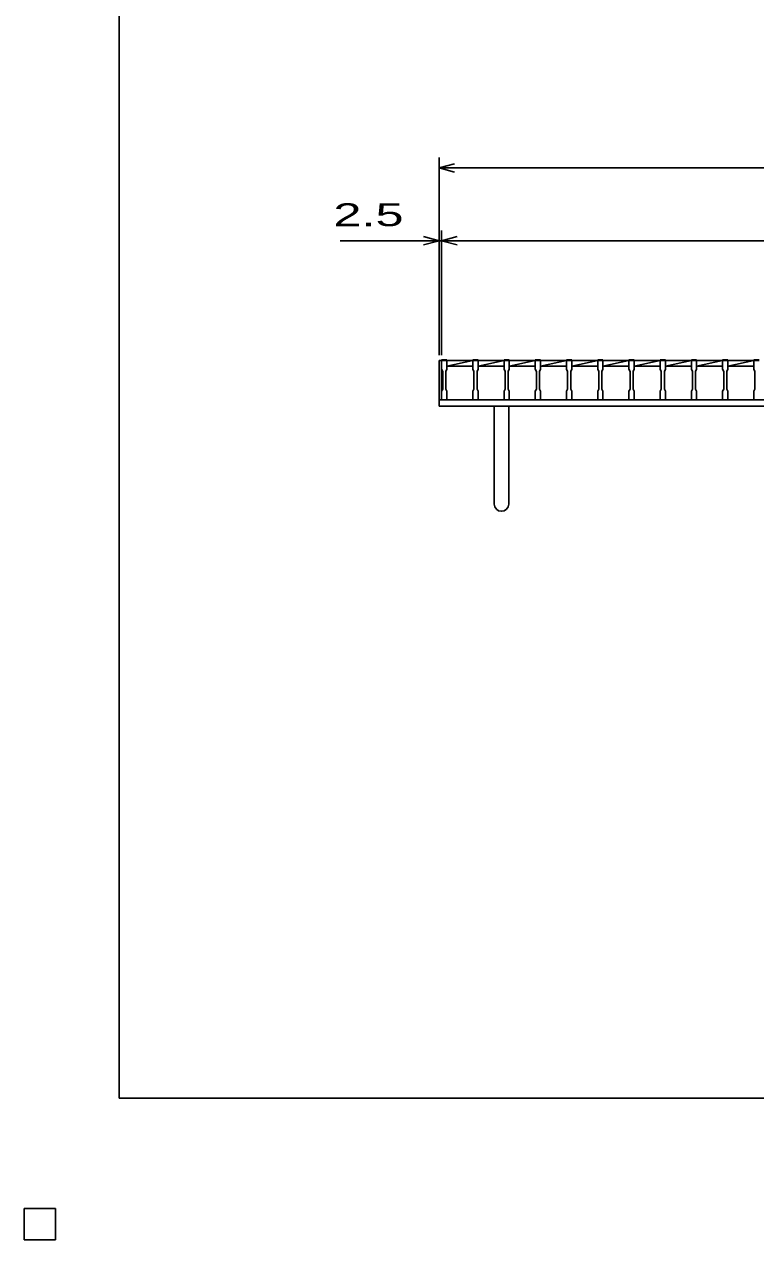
# Model space of a CAD drawing. Units: millimetres, scale not verified. Extents: x -1820 to 1731, y -1282 to 1054.
# Drawn here: x -1820 to -1117, y -1282 to -114 of the extents above; entities that cross this region are included whole.
import ezdxf
from ezdxf.enums import TextEntityAlignment as Align

# ---------------------------------------------------------------- set-up
doc = ezdxf.new("R2010")
doc.units = ezdxf.units.MM
doc.header["$LTSCALE"] = 10
for name, color, linetype, lineweight in [('0_2', 150, 'Continuous', 25), ('16', 3, 'Continuous', 25), ('19', 6, 'Continuous', 25), ('22', 4, 'Continuous', 25), ('24', 2, 'Continuous', 25), ('32', 4, 'Continuous', 25)]:
    doc.layers.add(name, color=color, linetype=linetype, lineweight=lineweight)
doc.styles.add('ベクトル', font='')
doc.styles.get('ベクトル').set_extended_font_data('ベクトル')

msp = doc.modelspace()

# ---------------------------------------------------------------- linework, layer by layer
at = {"layer": '0_2'}
for p, q in [((-1729, -1146.5), (-1729, 1053.5)), ((1731, -1146.5), (-1729, -1146.5)), ((-1790, -1252.5), (-1820, -1252.5)), ((-1820, -1252.5), (-1820, -1282.5)), ((-1790, -1252.5), (-1820, -1252.5)), ((-1820, -1252.5), (-1820, -1282.5)), ((-1790, -1252.5), (-1820, -1252.5)), ((-1820, -1252.5), (-1820, -1282.5)), ((-1790, -1252.5), (-1820, -1252.5)), ((-1820, -1252.5), (-1820, -1282.5)), ((-1790, -1252.5), (-1820, -1252.5)), ((-1820, -1252.5), (-1820, -1282.5)), ((-1790, -1282.5), (-1790, -1252.5)), ((-1790, -1282.5), (-1790, -1252.5)), ((-1790, -1282.5), (-1790, -1252.5)), ((-1790, -1282.5), (-1790, -1252.5)), ((-1790, -1282.5), (-1790, -1252.5)), ((-1820, -1282.5), (-1790, -1282.5)), ((-1820, -1282.5), (-1790, -1282.5)), ((-1820, -1282.5), (-1790, -1282.5)), ((-1820, -1282.5), (-1790, -1282.5)), ((-1820, -1282.5), (-1790, -1282.5))]:
    msp.add_line(p, q, dxfattribs=at)
at = {"layer": '16'}
for p, q in [((-1419, -437.5), (-1419, -436.8)), ((-1419, -436.8), (-1414, -436.8)), ((-1419, -437.5), (-1419, -446)), ((-1414, -437.5), (-1419, -437.5)), ((-1419, -437.5), (-1419, -475.5)), ((-1414, -436.8), (-1414, -437.5)), ((-1414, -446), (-1414, -437.5)), ((-1414, -437.5), (-1389, -437.5)), ((-1414, -443), (-1389, -437.5)), ((-1414, -443), (-1389, -443)), ((-1389, -437.5), (-1389, -436.8)), ((-1389, -436.8), (-1384, -436.8)), ((-1389, -437.5), (-1389, -446)), ((-1384, -437.5), (-1389, -437.5)), ((-1384, -436.8), (-1384, -437.5)), ((-1384, -446), (-1384, -437.5)), ((-1384, -437.5), (-1359, -437.5)), ((-1384, -443), (-1359, -437.5)), ((-1384, -443), (-1359, -443)), ((-1359, -437.5), (-1359, -436.8)), ((-1359, -436.8), (-1354, -436.8)), ((-1359, -437.5), (-1359, -446)), ((-1354, -437.5), (-1359, -437.5)), ((-1354, -436.8), (-1354, -437.5)), ((-1354, -446), (-1354, -437.5)), ((-1354, -437.5), (-1329, -437.5)), ((-1354, -443), (-1329, -437.5)), ((-1354, -443), (-1329, -443)), ((-1329, -437.5), (-1329, -436.8)), ((-1329, -436.8), (-1324, -436.8)), ((-1329, -437.5), (-1329, -446)), ((-1324, -437.5), (-1329, -437.5)), ((-1324, -436.8), (-1324, -437.5)), ((-1324, -446), (-1324, -437.5)), ((-1324, -437.5), (-1299, -437.5)), ((-1324, -443), (-1299, -437.5)), ((-1324, -443), (-1299, -443)), ((-1299, -437.5), (-1299, -436.8)), ((-1299, -436.8), (-1294, -436.8)), ((-1299, -437.5), (-1299, -446)), ((-1294, -437.5), (-1299, -437.5)), ((-1294, -436.8), (-1294, -437.5)), ((-1294, -446), (-1294, -437.5)), ((-1294, -437.5), (-1269, -437.5)), ((-1294, -443), (-1269, -437.5)), ((-1294, -443), (-1269, -443)), ((-1269, -437.5), (-1269, -436.8)), ((-1269, -436.8), (-1264, -436.8)), ((-1269, -437.5), (-1269, -446)), ((-1264, -437.5), (-1269, -437.5)), ((-1264, -436.8), (-1264, -437.5)), ((-1264, -446), (-1264, -437.5)), ((-1264, -437.5), (-1239, -437.5)), ((-1264, -443), (-1239, -437.5)), ((-1264, -443), (-1239, -443)), ((-1239, -437.5), (-1239, -436.8)), ((-1239, -436.8), (-1234, -436.8)), ((-1239, -437.5), (-1239, -446)), ((-1234, -437.5), (-1239, -437.5)), ((-1234, -436.8), (-1234, -437.5)), ((-1234, -446), (-1234, -437.5)), ((-1234, -437.5), (-1209, -437.5)), ((-1234, -443), (-1209, -437.5)), ((-1234, -443), (-1209, -443)), ((-1209, -437.5), (-1209, -436.8)), ((-1209, -436.8), (-1204, -436.8)), ((-1209, -437.5), (-1209, -446)), ((-1204, -437.5), (-1209, -437.5)), ((-1204, -436.8), (-1204, -437.5)), ((-1204, -446), (-1204, -437.5)), ((-1204, -437.5), (-1179, -437.5)), ((-1204, -443), (-1179, -437.5)), ((-1204, -443), (-1179, -443)), ((-1179, -437.5), (-1179, -436.8)), ((-1179, -436.8), (-1174, -436.8)), ((-1179, -437.5), (-1179, -446)), ((-1174, -437.5), (-1179, -437.5)), ((-1174, -436.8), (-1174, -437.5)), ((-1174, -446), (-1174, -437.5)), ((-1174, -437.5), (-1149, -437.5)), ((-1174, -443), (-1149, -437.5)), ((-1174, -443), (-1149, -443)), ((-1149, -437.5), (-1149, -436.8)), ((-1149, -436.8), (-1144, -436.8)), ((-1149, -437.5), (-1149, -446)), ((-1144, -437.5), (-1149, -437.5)), ((-1144, -436.8), (-1144, -437.5)), ((-1144, -446), (-1144, -437.5)), ((-1144, -437.5), (-1119, -437.5)), ((-1144, -443), (-1119, -437.5)), ((-1144, -443), (-1119, -443)), ((-1119, -437.5), (-1119, -436.8)), ((-1119, -436.8), (-1114, -436.8)), ((-1119, -437.5), (-1119, -446)), ((-1114, -437.5), (-1119, -437.5)), ((-1419, -446), (-1418, -448)), ((-1418, -448), (-1418, -465)), ((-1415, -448), (-1414, -446)), ((-1415, -465), (-1415, -448)), ((-1389, -446), (-1388, -448)), ((-1388, -448), (-1388, -465)), ((-1385, -448), (-1384, -446)), ((-1385, -465), (-1385, -448)), ((-1359, -446), (-1358, -448)), ((-1358, -448), (-1358, -465)), ((-1355, -448), (-1354, -446)), ((-1355, -465), (-1355, -448)), ((-1329, -446), (-1328, -448)), ((-1328, -448), (-1328, -465)), ((-1325, -448), (-1324, -446)), ((-1325, -465), (-1325, -448)), ((-1299, -446), (-1298, -448)), ((-1298, -448), (-1298, -465)), ((-1295, -448), (-1294, -446)), ((-1295, -465), (-1295, -448)), ((-1269, -446), (-1268, -448)), ((-1268, -448), (-1268, -465)), ((-1265, -448), (-1264, -446)), ((-1265, -465), (-1265, -448)), ((-1239, -446), (-1238, -448)), ((-1238, -448), (-1238, -465)), ((-1235, -448), (-1234, -446)), ((-1235, -465), (-1235, -448)), ((-1209, -446), (-1208, -448)), ((-1208, -448), (-1208, -465)), ((-1205, -448), (-1204, -446)), ((-1205, -465), (-1205, -448)), ((-1179, -446), (-1178, -448)), ((-1178, -448), (-1178, -465)), ((-1175, -448), (-1174, -446)), ((-1175, -465), (-1175, -448)), ((-1149, -446), (-1148, -448)), ((-1148, -448), (-1148, -465)), ((-1145, -448), (-1144, -446)), ((-1145, -465), (-1145, -448)), ((-1119, -446), (-1118, -448)), ((-1118, -448), (-1118, -465)), ((-1418, -465), (-1419, -467)), ((-1419, -467), (-1419, -475.5)), ((-1414, -467), (-1415, -465)), ((-1414, -475.5), (-1414, -467)), ((-1388, -465), (-1389, -467)), ((-1389, -467), (-1389, -475.5)), ((-1384, -467), (-1385, -465)), ((-1384, -475.5), (-1384, -467)), ((-1358, -465), (-1359, -467)), ((-1359, -467), (-1359, -475.5)), ((-1354, -467), (-1355, -465)), ((-1354, -475.5), (-1354, -467)), ((-1328, -465), (-1329, -467)), ((-1329, -467), (-1329, -475.5)), ((-1324, -467), (-1325, -465)), ((-1324, -475.5), (-1324, -467)), ((-1298, -465), (-1299, -467)), ((-1299, -467), (-1299, -475.5)), ((-1294, -467), (-1295, -465)), ((-1294, -475.5), (-1294, -467)), ((-1268, -465), (-1269, -467)), ((-1269, -467), (-1269, -475.5)), ((-1264, -467), (-1265, -465)), ((-1264, -475.5), (-1264, -467)), ((-1238, -465), (-1239, -467)), ((-1239, -467), (-1239, -475.5)), ((-1234, -467), (-1235, -465)), ((-1234, -475.5), (-1234, -467)), ((-1208, -465), (-1209, -467)), ((-1209, -467), (-1209, -475.5)), ((-1204, -467), (-1205, -465)), ((-1204, -475.5), (-1204, -467)), ((-1178, -465), (-1179, -467)), ((-1179, -467), (-1179, -475.5)), ((-1174, -467), (-1175, -465)), ((-1174, -475.5), (-1174, -467)), ((-1148, -465), (-1149, -467)), ((-1149, -467), (-1149, -475.5)), ((-1144, -467), (-1145, -465)), ((-1144, -475.5), (-1144, -467)), ((-1118, -465), (-1119, -467)), ((-1119, -467), (-1119, -475.5)), ((-1419, -475.5), (-1414, -475.5)), ((-1414, -475.5), (-1389, -475.5)), ((-1389, -475.5), (-1384, -475.5)), ((-1384, -475.5), (-1359, -475.5)), ((-1359, -475.5), (-1354, -475.5)), ((-1354, -475.5), (-1329, -475.5)), ((-1329, -475.5), (-1324, -475.5)), ((-1324, -475.5), (-1299, -475.5)), ((-1299, -475.5), (-1294, -475.5)), ((-1294, -475.5), (-1269, -475.5)), ((-1269, -475.5), (-1264, -475.5)), ((-1264, -475.5), (-1239, -475.5)), ((-1239, -475.5), (-1234, -475.5)), ((-1234, -475.5), (-1209, -475.5)), ((-1209, -475.5), (-1204, -475.5)), ((-1204, -475.5), (-1179, -475.5)), ((-1179, -475.5), (-1174, -475.5)), ((-1174, -475.5), (-1149, -475.5)), ((-1149, -475.5), (-1144, -475.5)), ((-1144, -475.5), (-1119, -475.5)), ((-1119, -475.5), (-1114, -475.5)), ((-1790, -1252.5), (-1820, -1252.5)), ((-1820, -1252.5), (-1820, -1282.5)), ((-1790, -1252.5), (-1820, -1252.5)), ((-1820, -1252.5), (-1820, -1282.5)), ((-1790, -1252.5), (-1820, -1252.5)), ((-1820, -1252.5), (-1820, -1282.5)), ((-1790, -1252.5), (-1820, -1252.5)), ((-1820, -1252.5), (-1820, -1282.5)), ((-1790, -1252.5), (-1820, -1252.5)), ((-1820, -1252.5), (-1820, -1282.5)), ((-1790, -1282.5), (-1790, -1252.5)), ((-1790, -1282.5), (-1790, -1252.5)), ((-1790, -1282.5), (-1790, -1252.5)), ((-1790, -1282.5), (-1790, -1252.5)), ((-1790, -1282.5), (-1790, -1252.5)), ((-1820, -1282.5), (-1790, -1282.5)), ((-1820, -1282.5), (-1790, -1282.5)), ((-1820, -1282.5), (-1790, -1282.5)), ((-1820, -1282.5), (-1790, -1282.5)), ((-1820, -1282.5), (-1790, -1282.5))]:
    msp.add_line(p, q, dxfattribs=at)
at = {"layer": '19'}
for p, q in [((-1421.5, -475.5), (-1421.5, -437.5)), ((-1421.5, -437.5), (-1419, -437.5)), ((-1421.5, -475.5), (-421.5, -475.5)), ((-1421.5, -481.5), (-1421.5, -475.5)), ((-421.5, -481.5), (-1421.5, -481.5)), ((-1368.5, -481.5), (-1368.5, -575.5)), ((-1354.5, -575.5), (-1354.5, -481.5))]:
    msp.add_line(p, q, dxfattribs=at)
msp.add_arc((-1361.5, -575.5), 7, 180, 0, dxfattribs=at)
at = {"layer": '22'}
for p, q in [((-1421.5, -432.5), (-1421.5, -242.5)), ((-1421.5, -252.5), (-1406.5, -248.5)), ((-1406.5, -256.5), (-1421.5, -252.5)), ((-1421.5, -252.5), (-421.5, -252.5)), ((-1421.5, -432.5), (-1421.5, -312.5)), ((-1419, -432.5), (-1419, -312.5)), ((-1516.5, -322.5), (-1421.5, -322.5)), ((-1421.5, -322.5), (-1436.5, -318.5)), ((-1436.5, -326.5), (-1421.5, -322.5)), ((-1421.5, -322.5), (-1419, -322.5)), ((-1419, -322.5), (-1404, -318.5)), ((-1404, -326.5), (-1419, -322.5)), ((-1419, -322.5), (-424, -322.5))]:
    msp.add_line(p, q, dxfattribs=at)
at = {"layer": '22', "color": 2}
for p, q in [((-1790, -1252.5), (-1820, -1252.5)), ((-1820, -1252.5), (-1820, -1282.5)), ((-1790, -1252.5), (-1820, -1252.5)), ((-1820, -1252.5), (-1820, -1282.5)), ((-1790, -1252.5), (-1820, -1252.5)), ((-1820, -1252.5), (-1820, -1282.5)), ((-1790, -1282.5), (-1790, -1252.5)), ((-1790, -1282.5), (-1790, -1252.5)), ((-1790, -1282.5), (-1790, -1252.5)), ((-1820, -1282.5), (-1790, -1282.5)), ((-1820, -1282.5), (-1790, -1282.5)), ((-1820, -1282.5), (-1790, -1282.5))]:
    msp.add_line(p, q, dxfattribs=at)
at = {"layer": '24', "color": 4}
for p, q in [((-1790, -1252.5), (-1820, -1252.5)), ((-1820, -1252.5), (-1820, -1282.5)), ((-1790, -1252.5), (-1820, -1252.5)), ((-1820, -1252.5), (-1820, -1282.5)), ((-1790, -1252.5), (-1820, -1252.5)), ((-1820, -1252.5), (-1820, -1282.5)), ((-1790, -1282.5), (-1790, -1252.5)), ((-1790, -1282.5), (-1790, -1252.5)), ((-1790, -1282.5), (-1790, -1252.5)), ((-1820, -1282.5), (-1790, -1282.5)), ((-1820, -1282.5), (-1790, -1282.5)), ((-1820, -1282.5), (-1790, -1282.5))]:
    msp.add_line(p, q, dxfattribs=at)
at = {"layer": '32'}
for p, q in [((-1790, -1252.5), (-1820, -1252.5)), ((-1820, -1252.5), (-1820, -1282.5)), ((-1790, -1252.5), (-1820, -1252.5)), ((-1820, -1252.5), (-1820, -1282.5)), ((-1790, -1252.5), (-1820, -1252.5)), ((-1820, -1252.5), (-1820, -1282.5)), ((-1790, -1252.5), (-1820, -1252.5)), ((-1820, -1252.5), (-1820, -1282.5)), ((-1790, -1252.5), (-1820, -1252.5)), ((-1820, -1252.5), (-1820, -1282.5)), ((-1790, -1282.5), (-1790, -1252.5)), ((-1790, -1282.5), (-1790, -1252.5)), ((-1790, -1282.5), (-1790, -1252.5)), ((-1790, -1282.5), (-1790, -1252.5)), ((-1790, -1282.5), (-1790, -1252.5)), ((-1820, -1282.5), (-1790, -1282.5)), ((-1820, -1282.5), (-1790, -1282.5)), ((-1820, -1282.5), (-1790, -1282.5)), ((-1820, -1282.5), (-1790, -1282.5)), ((-1820, -1282.5), (-1790, -1282.5))]:
    msp.add_line(p, q, dxfattribs=at)

# ---------------------------------------------------------------- texts
at = {"layer": '22', "color": 2, "style": 'ベクトル', "width": 1.65}
msp.add_text(' 2.5 ', height=21.99, dxfattribs=at).set_placement((-1536.5, -297.5), align=Align.MIDDLE_LEFT)

doc.saveas('drawing.dxf')
